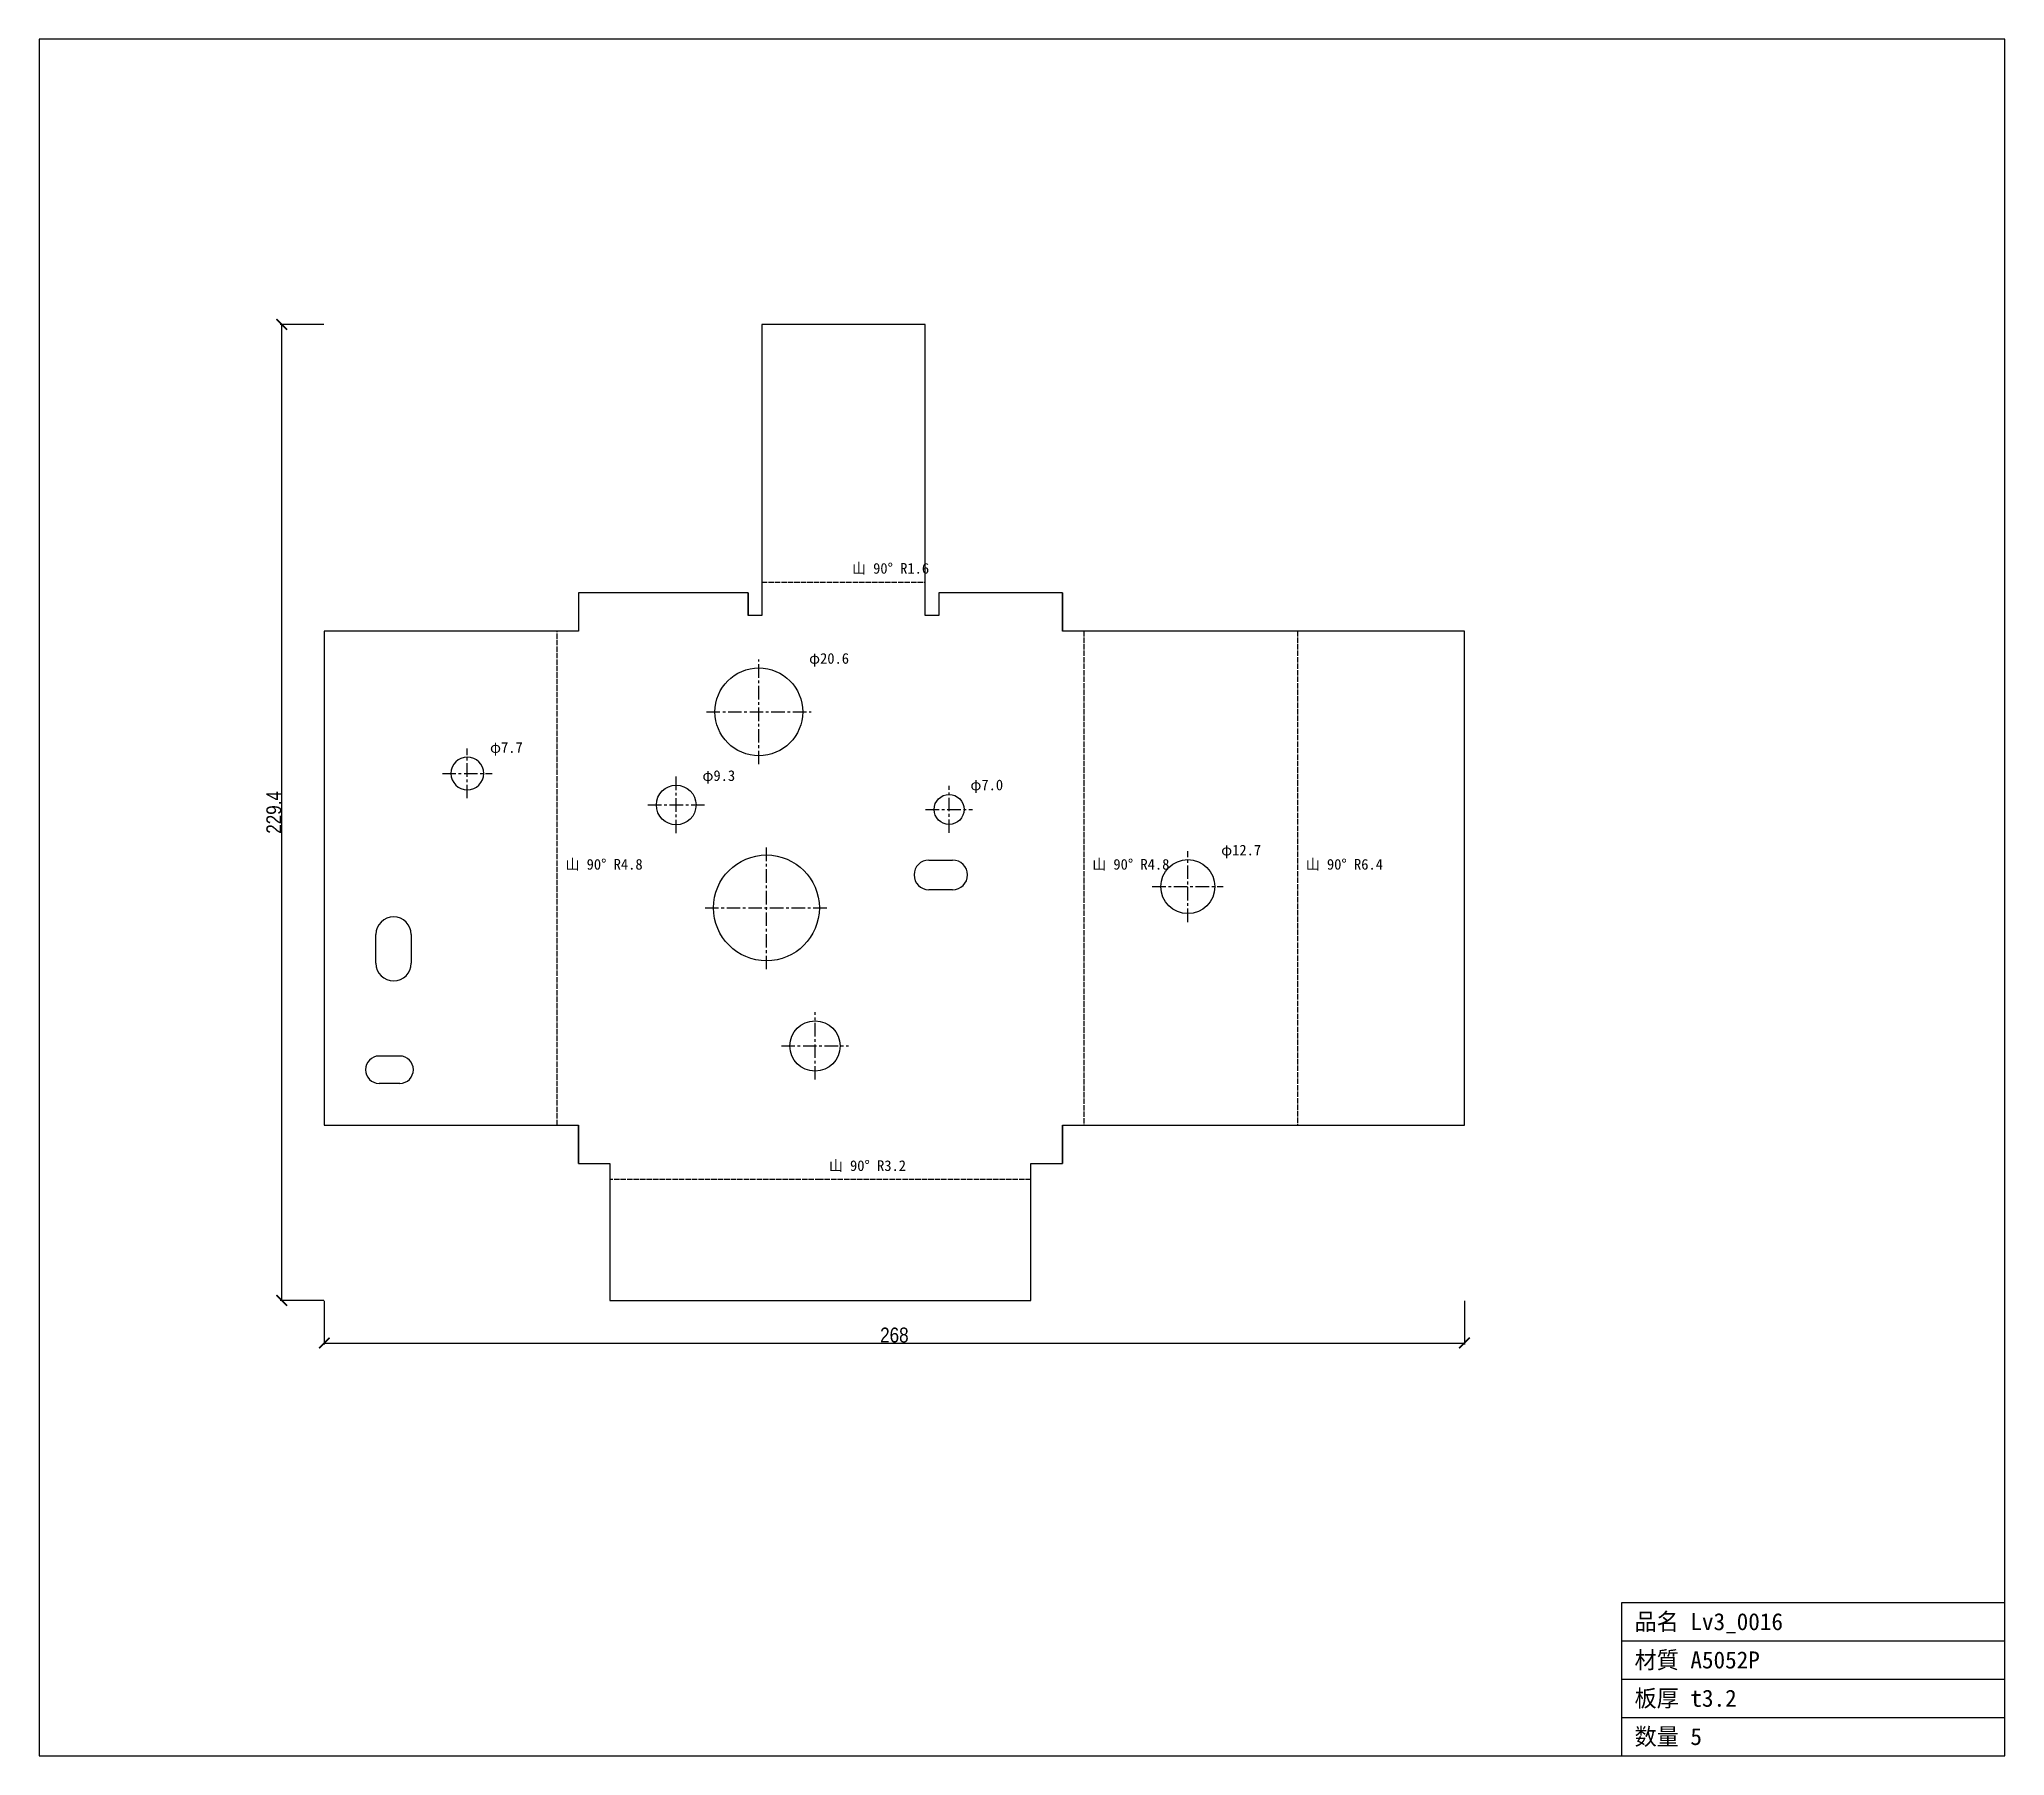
# Model space of a CAD drawing. Header units: millimetres. Extents: x -127 to 335, y -139 to 264.
import ezdxf

# ---------------------------------------------------------------- set-up
doc = ezdxf.new("R2010")
doc.units = ezdxf.units.MM
doc.linetypes.add('CENTER', pattern=[5.08, 3.175, -0.635, 0.635, -0.635])
doc.linetypes.add('DASHED', pattern=[1.524, 1.27, -0.254])
doc.styles.add('OpenSansCondensed-Light', font='OpenSansCondensed-Light.ttf')
doc.dimstyles.new('EZDXF', dxfattribs={"dimtxt": 0.25, "dimasz": 0.175, "dimexe": 0.375, "dimexo": 0.125, "dimgap": 0.1, "dimtad": 1, "dimlfac": 100, "dimzin": 12, "dimdsep": 46, "dimtxsty": 'OpenSansCondensed-Light', "dimblk": 'ARCHTICK', "dimcen": 2.5, "dimazin": 3, "dimtfac": 0.5, "dimtmove": 2, "dimatfit": 3})

# ---------------------------------------------------------------- blocks, each defined once
blk = doc.blocks.new('HOLE_D11_81')
blk.add_circle((0, 0), 5.91)
blk = doc.blocks.new('HOLE_D12_69')
blk.add_circle((0, 0), 6.34)
blk = doc.blocks.new('HOLE_D24_85')
blk.add_circle((0, 0), 12.43)
blk = doc.blocks.new('HOLE_D7_03')
blk.add_circle((0, 0), 3.52)
blk = doc.blocks.new('HOLE_D20_62')
blk.add_circle((0, 0), 10.31)
blk = doc.blocks.new('_ARCHTICK')
at = {"color": 0, "linetype": 'BYBLOCK', "const_width": 0.15}
blk.add_lwpolyline([(-0.5, -0.5), (0.5, 0.5)], dxfattribs=at)

msp = doc.modelspace()

# ---------------------------------------------------------------- linework, layer by layer
at = {"color": 7, "linetype": 'CONTINUOUS'}
for p, q in [((335.25, 264.2), (-126.74, 264.2)), ((-126.74, 264.2), (-126.74, -139.2)), ((335.25, -139.2), (335.25, 264.2)), ((81.51, 197.2), (43.12, 197.2)), ((43.12, 197.2), (43.12, 128.8)), ((81.51, 128.8), (81.51, 197.2)), ((8.23, 134.1), (0, 134.1)), ((0, 134.1), (0, 130.63)), ((9.22, 134.1), (8.24, 134.09)), ((19.48, 134.1), (9.22, 134.09)), ((39.92, 134.1), (19.48, 134.1)), ((39.92, 128.8), (39.92, 134.1)), ((39.92, 134.1), (39.92, 128.8)), ((113.76, 134.1), (84.71, 134.1)), ((84.71, 134.1), (84.71, 128.8)), ((113.76, 125.1), (113.76, 134.1)), ((113.76, 134.1), (113.76, 125.1)), ((0, 130.63), (0, 129.19)), ((0, 125.1), (-59.74, 125.1)), ((-59.74, 125.1), (-59.74, 9)), ((0, 129.19), (0, 125.09)), ((43.12, 128.8), (39.92, 128.8)), ((84.71, 128.8), (81.51, 128.8)), ((208.25, 125.1), (113.76, 125.1)), ((208.25, 67.16), (208.25, 125.1)), ((82.38, 71.29), (87.96, 71.29)), ((208.25, 56.33), (208.25, 67.15)), ((87.96, 64.31), (82.38, 64.31)), ((208.25, 9), (208.25, 56.33)), ((-47.61, 47.04), (-47.61, 53.79)), ((-39.31, 53.79), (-39.31, 47.04)), ((-46.87, 25.25), (-42.02, 25.25)), ((-42.02, 18.82), (-46.87, 18.82)), ((-59.74, 9), (0, 9)), ((0, 9), (0, 0)), ((0, 0), (0, 9)), ((113.76, 0), (113.76, 9)), ((113.76, 9), (113.76, 0)), ((113.76, 9), (208.25, 9)), ((0, 0), (7.4, 0)), ((7.4, 0), (7.4, -32.21)), ((106.36, 0), (113.77, 0)), ((106.36, -32.21), (106.37, 0)), ((7.4, -32.21), (28.35, -32.21)), ((28.35, -32.21), (49.06, -32.21)), ((49.06, -32.21), (54.57, -32.21)), ((54.57, -32.21), (106.36, -32.21)), ((245.25, -139.2), (245.25, -103.2)), ((245.25, -103.2), (335.25, -103.2)), ((245.25, -112.2), (335.25, -112.2)), ((245.25, -121.2), (335.25, -121.2)), ((245.25, -130.2), (335.25, -130.2)), ((-126.74, -139.2), (335.25, -139.2))]:
    msp.add_line(p, q, dxfattribs=at)
at = {"color": 1, "linetype": 'DASHED'}
for p, q in [((43.12, 136.61), (81.51, 136.61)), ((-5.03, 9), (-5.03, 125.1)), ((118.79, 125.1), (118.79, 67.05)), ((168.99, 125.1), (168.99, 9)), ((118.79, 67.05), (118.79, 9)), ((56.88, -3.77), (7.4, -3.77)), ((106.36, -3.77), (56.88, -3.77))]:
    msp.add_line(p, q, dxfattribs=at)
at = {"color": 1, "linetype": 'CENTER'}
for p, q in [((42.4, 93.82), (42.4, 118.44)), ((30.09, 106.13), (54.71, 106.13)), ((-26.13, 85.81), (-26.13, 97.5)), ((-31.98, 91.65), (-20.29, 91.65)), ((22.98, 77.58), (22.98, 90.9)), ((87.12, 77.68), (87.12, 88.71)), ((16.32, 84.24), (29.64, 84.24)), ((81.6, 83.19), (92.63, 83.19)), ((44.19, 45.64), (44.19, 74.49)), ((143.24, 56.7), (143.24, 73.39)), ((134.89, 65.05), (151.58, 65.05)), ((29.77, 60.06), (58.62, 60.06)), ((55.6, 19.7), (55.6, 35.51)), ((47.7, 27.6), (63.51, 27.6))]:
    msp.add_line(p, q, dxfattribs=at)
at = {"color": 7, "linetype": 'CONTINUOUS'}
msp.add_circle((22.98, 84.24), 4.66, dxfattribs=at)
for centre, radius, start, end in [((-26.13, 91.65), 3.85, 0, 180), ((-26.13, 91.65), 3.85, 180, 0), ((82.38, 67.8), 3.49, 90, -90), ((87.96, 67.8), 3.49, -90, 90), ((-43.46, 53.79), 4.15, 0, 180), ((-43.46, 47.04), 4.15, 180, 0), ((-46.87, 22.03), 3.21, 90, -90), ((-42.02, 22.03), 3.21, -90, 90)]:
    msp.add_arc(centre, radius, start, end, dxfattribs=at)

# ---------------------------------------------------------------- block references
for name, p in [('HOLE_D20_62', (42.4, 106.13)), ('HOLE_D7_03', (87.12, 83.19)), ('HOLE_D24_85', (44.19, 60.06)), ('HOLE_D12_69', (143.24, 65.05)), ('HOLE_D11_81', (55.6, 27.6))]:
    msp.add_blockref(name, p, dxfattribs=at)

# ---------------------------------------------------------------- texts
at = {"color": 2}
for s, height, p in [('山 90° R1.6', 2.5, (64.31, 138.61)), ('φ20.6', 2.5, (54.21, 117.44)), ('φ7.7', 2.5, (-20.79, 96.5)), ('φ9.3', 2.5, (29.14, 89.9)), ('φ7.0', 2.5, (92.13, 87.71)), ('φ12.7', 2.5, (151.08, 72.39)), ('山 90° R4.8', 2.5, (-3.03, 69.05)), ('山 90° R4.8', 2.5, (120.79, 69.05)), ('山 90° R6.4', 2.5, (170.99, 69.05)), ('山 90° R3.2', 2.5, (58.88, -1.77)), ('品名 Lv3_0016', 4, (248.25, -109.7)), ('材質 A5052P', 4, (248.25, -118.7)), ('板厚 t3.2', 4, (248.25, -127.7)), ('数量 5', 4, (248.25, -136.7))]:
    msp.add_text(s, height=height, dxfattribs=at).set_placement(p)

# ---------------------------------------------------------------- dimensions: what is measured, and where the dimension line sits
at = {"color": 8}
msp.add_linear_dim(base=(-69.74, -32.21), p1=(-59.74, -32.21), p2=(-59.74, 197.2), angle=90, dimstyle='EZDXF', override={"dimtxt": 3.5, "dimasz": 2.5, "dimdec": 1, "dimlfac": 1}, dxfattribs=at).render()
msp.add_linear_dim(base=(-59.74, -42.21), p1=(-59.74, -32.21), p2=(208.25, -32.21), dimstyle='EZDXF', override={"dimtxt": 3.5, "dimasz": 2.5, "dimdec": 1, "dimlfac": 1}, dxfattribs=at).render()

doc.saveas('drawing.dxf')
